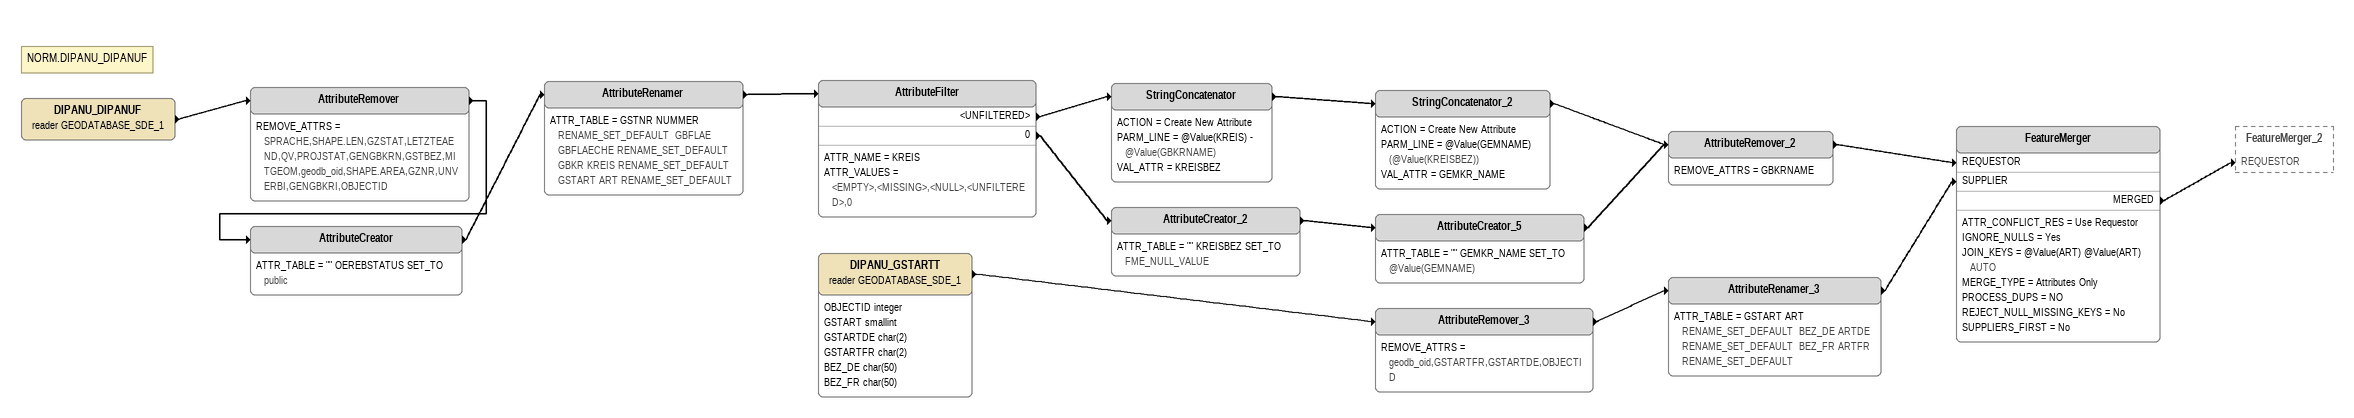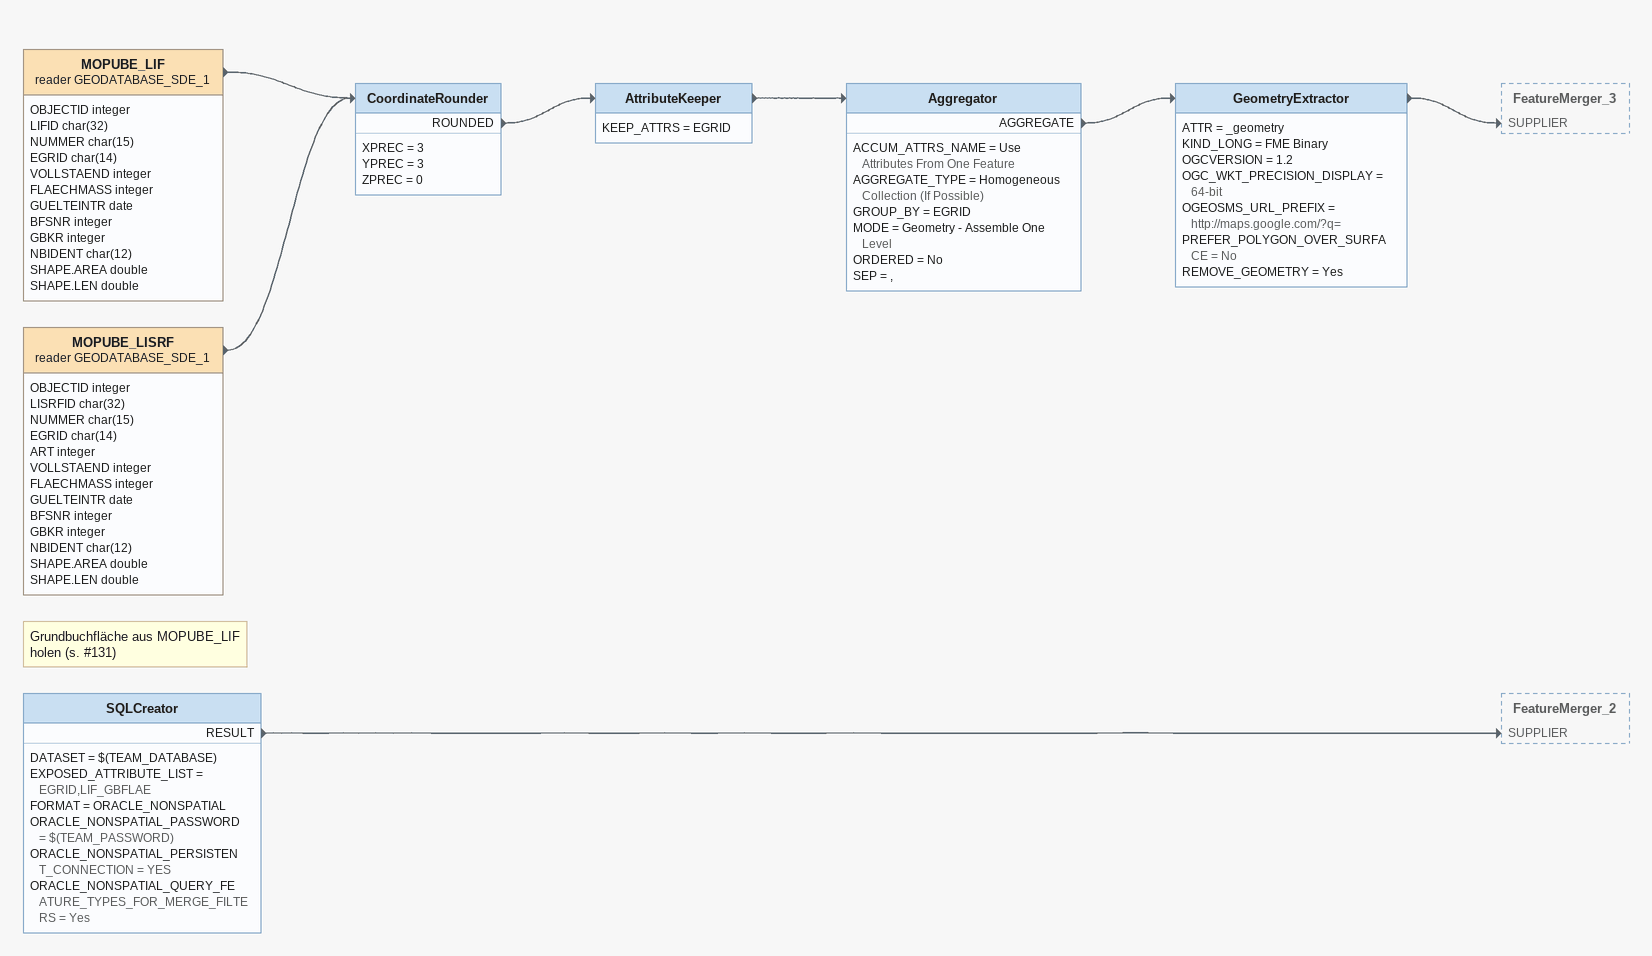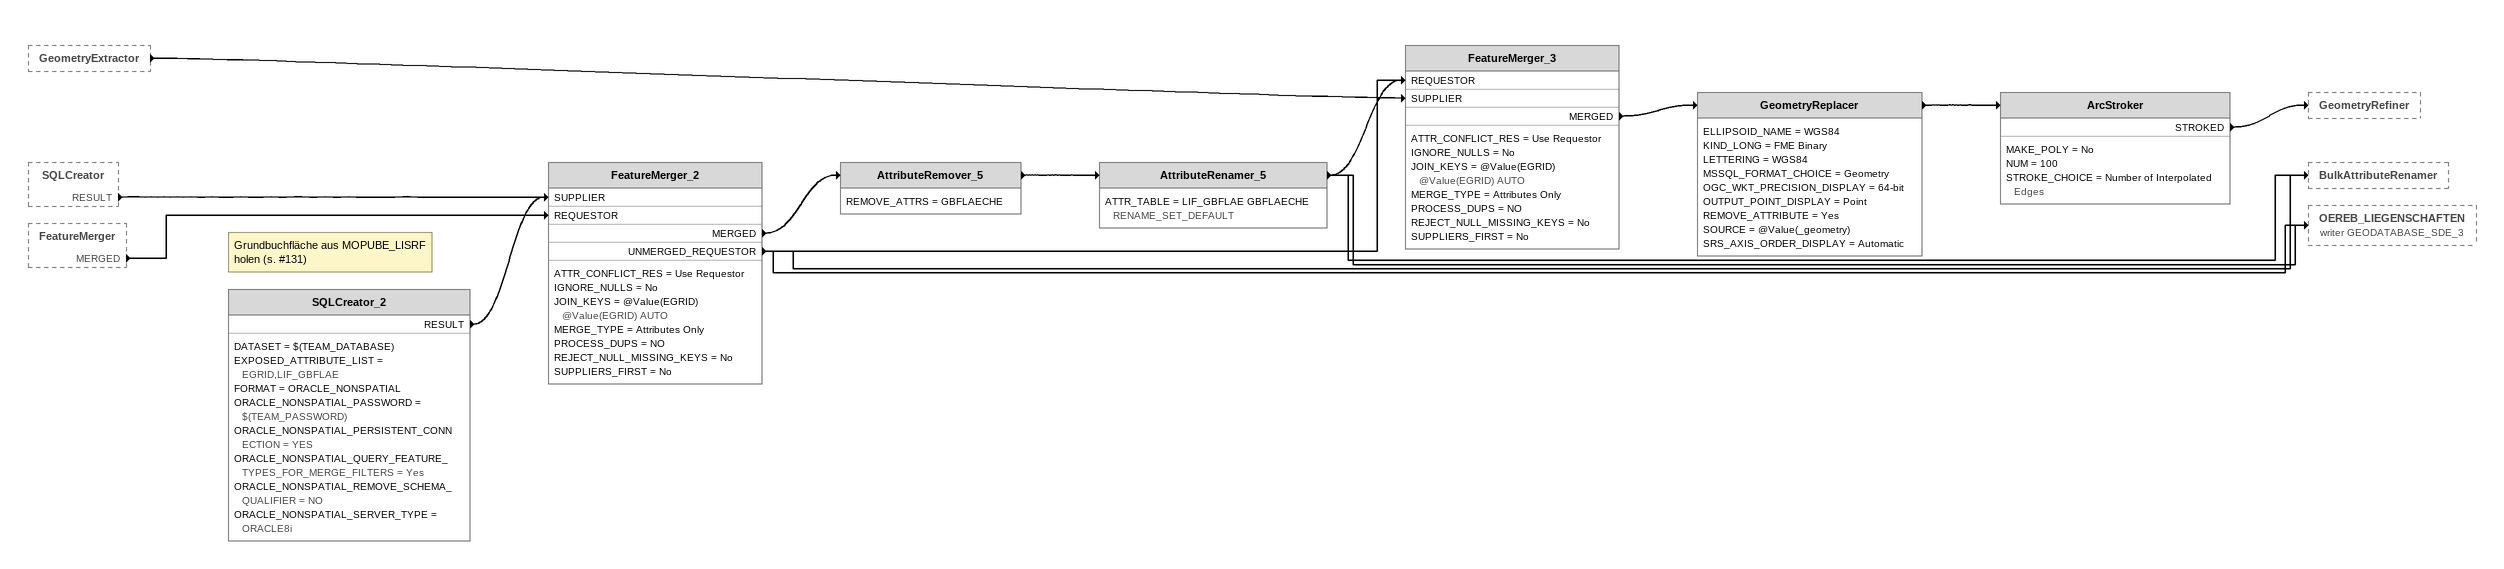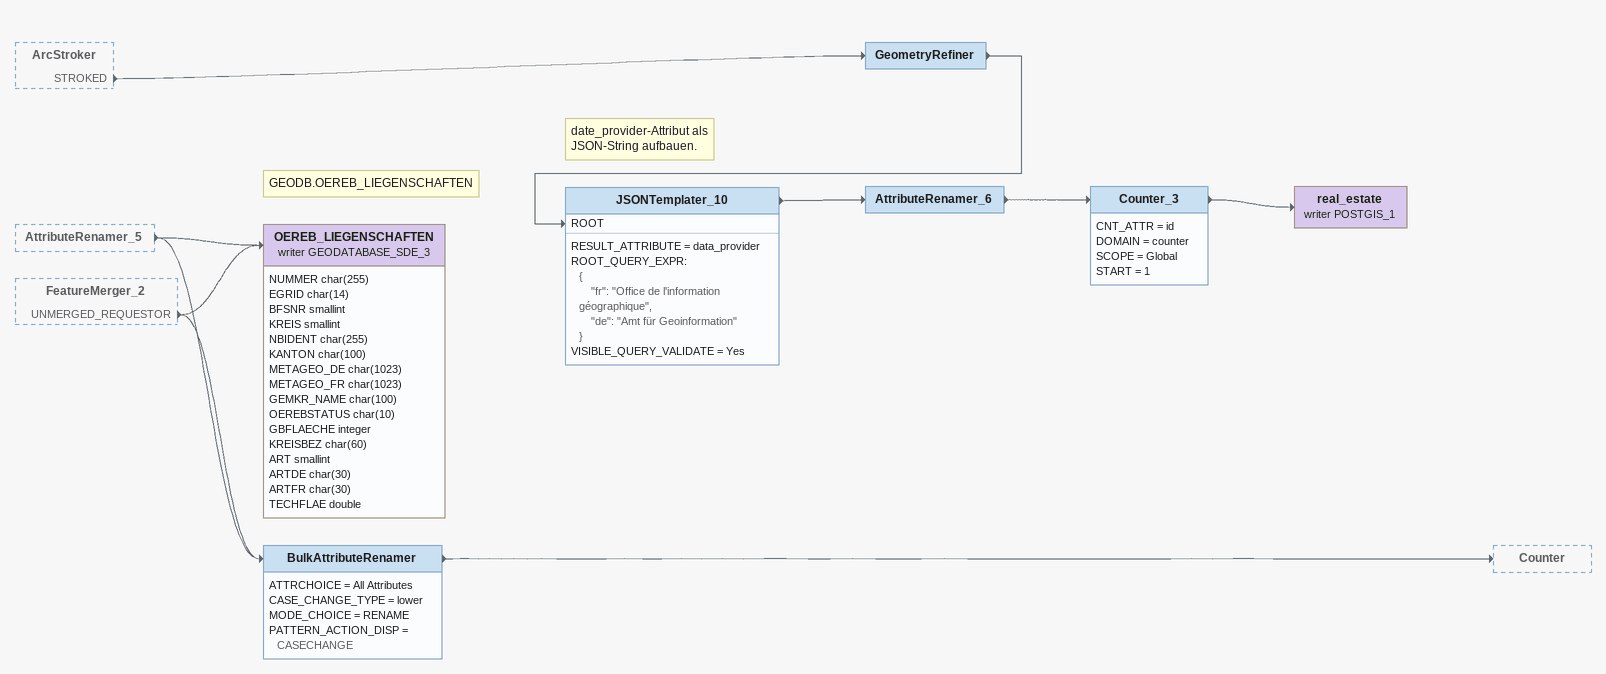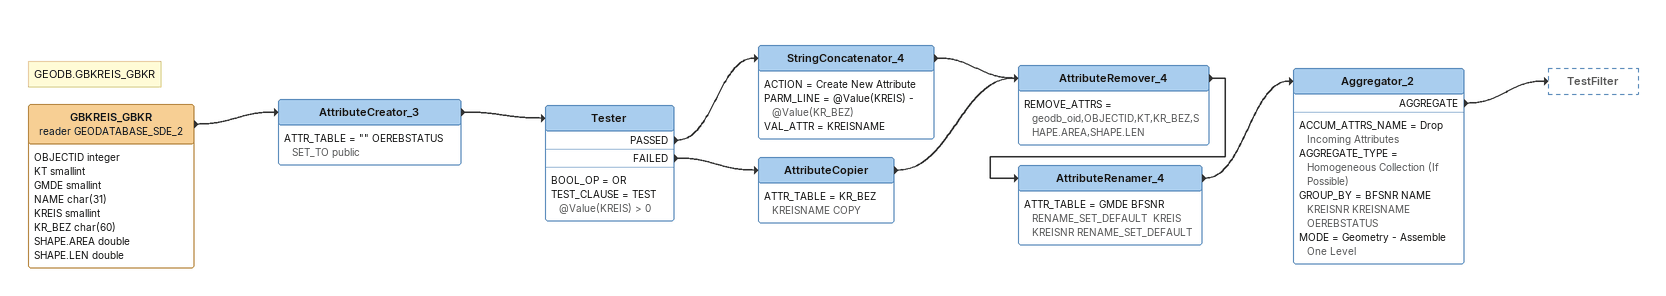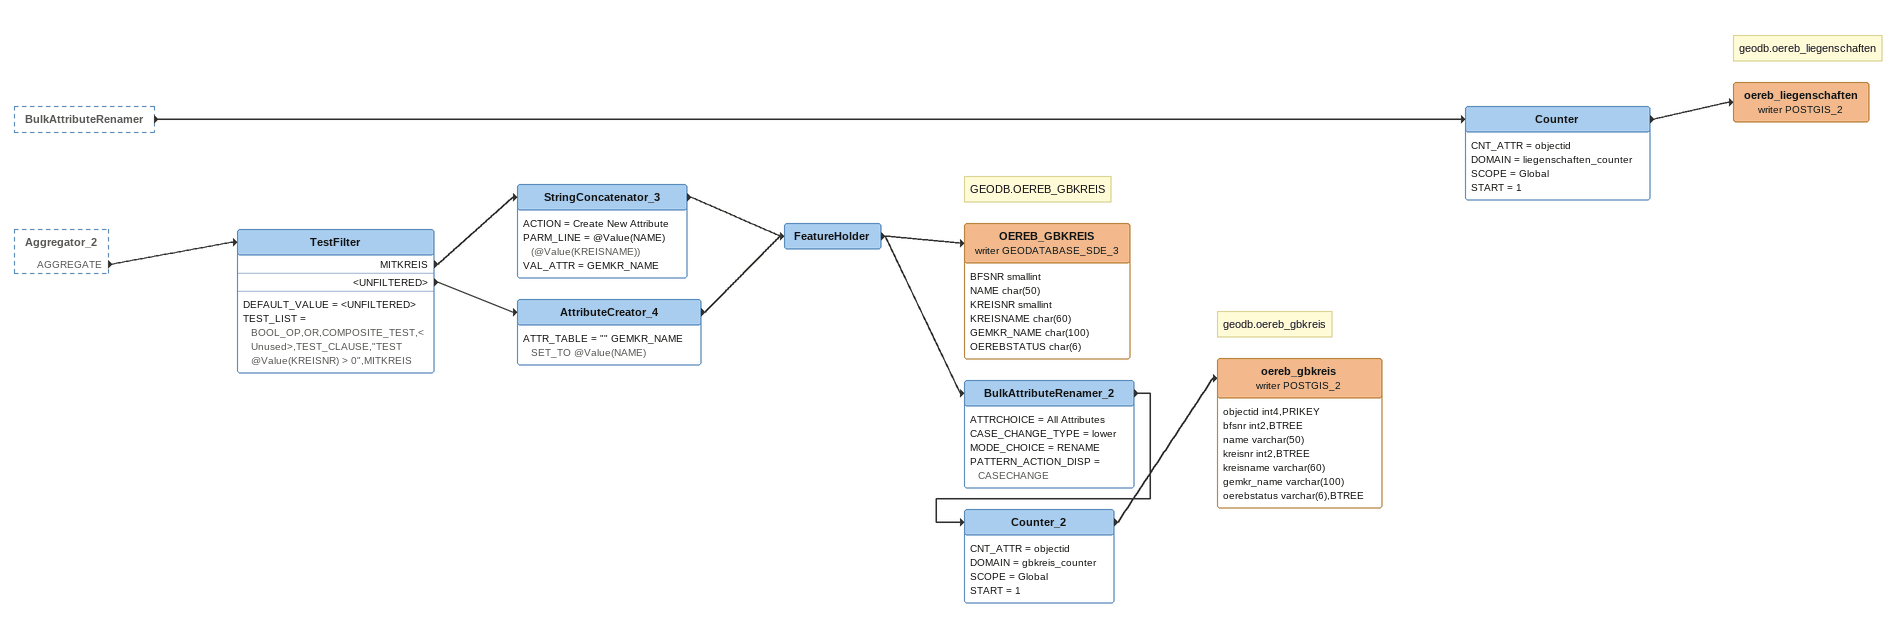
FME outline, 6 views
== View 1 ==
Note: NORM.DIPANU_DIPANUF
DIPANU_DIPANUF (reader GEODATABASE_SDE_1)
    -> AttributeRemover
AttributeRemover
    REMOVE_ATTRS = SPRACHE,SHAPE.LEN,GZSTAT,LETZTEAEND,QV,PROJSTAT,GENGBKRN,GSTBEZ,MITGEOM,geodb_oid,SHAPE.AREA,GZNR,UNVERBI,GENGBKRI,OBJECTID
    -> AttributeCreator
AttributeCreator
    ATTR_TABLE = "" OEREBSTATUS SET_TO public
    -> AttributeRenamer
AttributeRenamer
    ATTR_TABLE = GSTNR NUMMER RENAME_SET_DEFAULT  GBFLAE GBFLAECHE RENAME_SET_DEFAULT  GBKR KREIS RENAME_SET_DEFAULT  GSTART ART RENAME_SET_DEFAULT
    -> AttributeFilter
AttributeFilter
    ATTR_NAME = KREIS
    ATTR_VALUES = <EMPTY>,<MISSING>,<NULL>,<UNFILTERED>,0
    <UNFILTERED> -> StringConcatenator
    0 -> AttributeCreator_2
StringConcatenator
    ACTION = Create New Attribute
    PARM_LINE = @Value(KREIS) - @Value(GBKRNAME)
    VAL_ATTR = KREISBEZ
    -> StringConcatenator_2
StringConcatenator_2
    ACTION = Create New Attribute
    PARM_LINE = @Value(GEMNAME) (@Value(KREISBEZ))
    VAL_ATTR = GEMKR_NAME
    -> AttributeRemover_2
AttributeCreator_2
    ATTR_TABLE = "" KREISBEZ SET_TO FME_NULL_VALUE
    -> AttributeCreator_5
AttributeCreator_5
    ATTR_TABLE = "" GEMKR_NAME SET_TO @Value(GEMNAME)
    -> AttributeRemover_2
AttributeRemover_2
    REMOVE_ATTRS = GBKRNAME
    -> FeatureMerger [REQUESTOR]
DIPANU_GSTARTT (reader GEODATABASE_SDE_1)
    attributes: OBJECTID integer, GSTART smallint, GSTARTDE char(2), GSTARTFR char(2), BEZ_DE char(50), BEZ_FR char(50)
    -> AttributeRemover_3
AttributeRemover_3
    REMOVE_ATTRS = geodb_oid,GSTARTFR,GSTARTDE,OBJECTID
    -> AttributeRenamer_3
AttributeRenamer_3
    ATTR_TABLE = GSTART ART RENAME_SET_DEFAULT  BEZ_DE ARTDE RENAME_SET_DEFAULT  BEZ_FR ARTFR RENAME_SET_DEFAULT
    -> FeatureMerger [SUPPLIER]
FeatureMerger
    ATTR_CONFLICT_RES = Use Requestor
    IGNORE_NULLS = Yes
    JOIN_KEYS = @Value(ART) @Value(ART) AUTO
    MERGE_TYPE = Attributes Only
    PROCESS_DUPS = NO
    REJECT_NULL_MISSING_KEYS = No
    SUPPLIERS_FIRST = No
    MERGED -> FeatureMerger_2 [REQUESTOR]

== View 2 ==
MOPUBE_LIF (reader GEODATABASE_SDE_1)
    attributes: OBJECTID integer, LIFID char(32), NUMMER char(15), EGRID char(14), VOLLSTAEND integer, FLAECHMASS integer, GUELTEINTR date, BFSNR integer, GBKR integer, NBIDENT char(12), SHAPE.AREA double, SHAPE.LEN double
    -> CoordinateRounder
MOPUBE_LISRF (reader GEODATABASE_SDE_1)
    attributes: OBJECTID integer, LISRFID char(32), NUMMER char(15), EGRID char(14), ART integer, VOLLSTAEND integer, FLAECHMASS integer, GUELTEINTR date, BFSNR integer, GBKR integer, NBIDENT char(12), SHAPE.AREA double, SHAPE.LEN double
    -> CoordinateRounder
CoordinateRounder
    XPREC = 3
    YPREC = 3
    ZPREC = 0
    ROUNDED -> AttributeKeeper
AttributeKeeper
    KEEP_ATTRS = EGRID
    -> Aggregator
Aggregator
    ACCUM_ATTRS_NAME = Use Attributes From One Feature
    AGGREGATE_TYPE = Homogeneous Collection (If Possible)
    GROUP_BY = EGRID
    MODE = Geometry - Assemble One Level
    ORDERED = No
    SEP = ,
    AGGREGATE -> GeometryExtractor
GeometryExtractor
    ATTR = _geometry
    KIND_LONG = FME Binary
    OGCVERSION = 1.2
    OGC_WKT_PRECISION_DISPLAY = 64-bit
    OGEOSMS_URL_PREFIX = http://maps.google.com/?q=
    PREFER_POLYGON_OVER_SURFACE = No
    REMOVE_GEOMETRY = Yes
    -> FeatureMerger_3 [SUPPLIER]
Note: Grundbuchfläche aus MOPUBE_LIF / holen (s. #131)
SQLCreator
    DATASET = $(TEAM_DATABASE)
    EXPOSED_ATTRIBUTE_LIST = EGRID,LIF_GBFLAE
    FORMAT = ORACLE_NONSPATIAL
    ORACLE_NONSPATIAL_PASSWORD = $(TEAM_PASSWORD)
    ORACLE_NONSPATIAL_PERSISTENT_CONNECTION = YES
    ORACLE_NONSPATIAL_QUERY_FEATURE_TYPES_FOR_MERGE_FILTERS = Yes
    RESULT -> FeatureMerger_2 [SUPPLIER]

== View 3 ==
GeometryExtractor [outside]
    -> FeatureMerger_3 [SUPPLIER]
SQLCreator [outside]
    RESULT -> FeatureMerger_2 [SUPPLIER]
FeatureMerger [outside]
    MERGED -> FeatureMerger_2 [REQUESTOR]
Note: Grundbuchfläche aus MOPUBE_LISRF / holen (s. #131)
SQLCreator_2
    DATASET = $(TEAM_DATABASE)
    EXPOSED_ATTRIBUTE_LIST = EGRID,LIF_GBFLAE
    FORMAT = ORACLE_NONSPATIAL
    ORACLE_NONSPATIAL_PASSWORD = $(TEAM_PASSWORD)
    ORACLE_NONSPATIAL_PERSISTENT_CONNECTION = YES
    ORACLE_NONSPATIAL_QUERY_FEATURE_TYPES_FOR_MERGE_FILTERS = Yes
    ORACLE_NONSPATIAL_REMOVE_SCHEMA_QUALIFIER = NO
    ORACLE_NONSPATIAL_SERVER_TYPE = ORACLE8i
    RESULT -> FeatureMerger_2 [SUPPLIER]
FeatureMerger_2
    ATTR_CONFLICT_RES = Use Requestor
    IGNORE_NULLS = No
    JOIN_KEYS = @Value(EGRID) @Value(EGRID) AUTO
    MERGE_TYPE = Attributes Only
    PROCESS_DUPS = NO
    REJECT_NULL_MISSING_KEYS = No
    SUPPLIERS_FIRST = No
    MERGED -> AttributeRemover_5
    UNMERGED_REQUESTOR -> BulkAttributeRenamer
    UNMERGED_REQUESTOR -> OEREB_LIEGENSCHAFTEN (writer GEODATABASE_SDE_3)
    UNMERGED_REQUESTOR -> FeatureMerger_3 [REQUESTOR]
AttributeRemover_5
    REMOVE_ATTRS = GBFLAECHE
    -> AttributeRenamer_5
AttributeRenamer_5
    ATTR_TABLE = LIF_GBFLAE GBFLAECHE RENAME_SET_DEFAULT
    -> BulkAttributeRenamer
    -> OEREB_LIEGENSCHAFTEN (writer GEODATABASE_SDE_3)
    -> FeatureMerger_3 [REQUESTOR]
FeatureMerger_3
    ATTR_CONFLICT_RES = Use Requestor
    IGNORE_NULLS = No
    JOIN_KEYS = @Value(EGRID) @Value(EGRID) AUTO
    MERGE_TYPE = Attributes Only
    PROCESS_DUPS = NO
    REJECT_NULL_MISSING_KEYS = No
    SUPPLIERS_FIRST = No
    MERGED -> GeometryReplacer
GeometryReplacer
    ELLIPSOID_NAME = WGS84
    KIND_LONG = FME Binary
    LETTERING = WGS84
    MSSQL_FORMAT_CHOICE = Geometry
    OGC_WKT_PRECISION_DISPLAY = 64-bit
    OUTPUT_POINT_DISPLAY = Point
    REMOVE_ATTRIBUTE = Yes
    SOURCE = @Value(_geometry)
    SRS_AXIS_ORDER_DISPLAY = Automatic
    -> ArcStroker
ArcStroker
    MAKE_POLY = No
    NUM = 100
    STROKE_CHOICE = Number of Interpolated Edges
    STROKED -> GeometryRefiner

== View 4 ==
ArcStroker [outside]
    STROKED -> GeometryRefiner
AttributeRenamer_5 [outside]
    -> BulkAttributeRenamer
    -> OEREB_LIEGENSCHAFTEN (writer GEODATABASE_SDE_3)
FeatureMerger_2 [outside]
    UNMERGED_REQUESTOR -> BulkAttributeRenamer
    UNMERGED_REQUESTOR -> OEREB_LIEGENSCHAFTEN (writer GEODATABASE_SDE_3)
GeometryRefiner
    -> JSONTemplater_10 [ROOT]
Note: date_provider-Attribut als / JSON-String aufbauen.
JSONTemplater_10
    RESULT_ATTRIBUTE = data_provider
    ROOT_QUERY_EXPR:
      {
          "fr": "Office de l'information géographique",
          "de": "Amt für Geoinformation"
      }
    VISIBLE_QUERY_VALIDATE = Yes
    -> AttributeRenamer_6
AttributeRenamer_6
    -> Counter_3
Counter_3
    CNT_ATTR = id
    DOMAIN = counter
    SCOPE = Global
    START = 1
    -> real_estate (writer POSTGIS_1)
real_estate (writer POSTGIS_1)
Note: GEODB.OEREB_LIEGENSCHAFTEN
OEREB_LIEGENSCHAFTEN (writer GEODATABASE_SDE_3)
    attributes: NUMMER char(255), EGRID char(14), BFSNR smallint, KREIS smallint, NBIDENT char(255), KANTON char(100), METAGEO_DE char(1023), METAGEO_FR char(1023), GEMKR_NAME char(100), OEREBSTATUS char(10), GBFLAECHE integer, KREISBEZ char(60), ART smallint, ARTDE char(30), ARTFR char(30), TECHFLAE double
BulkAttributeRenamer
    ATTRCHOICE = All Attributes
    CASE_CHANGE_TYPE = lower
    MODE_CHOICE = RENAME
    PATTERN_ACTION_DISP = CASECHANGE
    -> Counter

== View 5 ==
Note: GEODB.GBKREIS_GBKR
GBKREIS_GBKR (reader GEODATABASE_SDE_2)
    attributes: OBJECTID integer, KT smallint, GMDE smallint, NAME char(31), KREIS smallint, KR_BEZ char(60), SHAPE.AREA double, SHAPE.LEN double
    -> AttributeCreator_3
AttributeCreator_3
    ATTR_TABLE = "" OEREBSTATUS SET_TO public
    -> Tester
Tester
    BOOL_OP = OR
    TEST_CLAUSE = TEST @Value(KREIS) > 0
    PASSED -> StringConcatenator_4
    FAILED -> AttributeCopier
StringConcatenator_4
    ACTION = Create New Attribute
    PARM_LINE = @Value(KREIS) - @Value(KR_BEZ)
    VAL_ATTR = KREISNAME
    -> AttributeRemover_4
AttributeCopier
    ATTR_TABLE = KR_BEZ KREISNAME COPY
    -> AttributeRemover_4
AttributeRemover_4
    REMOVE_ATTRS = geodb_oid,OBJECTID,KT,KR_BEZ,SHAPE.AREA,SHAPE.LEN
    -> AttributeRenamer_4
AttributeRenamer_4
    ATTR_TABLE = GMDE BFSNR RENAME_SET_DEFAULT  KREIS KREISNR RENAME_SET_DEFAULT
    -> Aggregator_2
Aggregator_2
    ACCUM_ATTRS_NAME = Drop Incoming Attributes
    AGGREGATE_TYPE = Homogeneous Collection (If Possible)
    GROUP_BY = BFSNR NAME KREISNR KREISNAME OEREBSTATUS
    MODE = Geometry - Assemble One Level
    AGGREGATE -> TestFilter

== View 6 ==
BulkAttributeRenamer [outside]
    -> Counter
Aggregator_2 [outside]
    AGGREGATE -> TestFilter
TestFilter
    DEFAULT_VALUE = <UNFILTERED>
    TEST_LIST = BOOL_OP,OR,COMPOSITE_TEST,<Unused>,TEST_CLAUSE,"TEST @Value(KREISNR) > 0",MITKREIS
    MITKREIS -> StringConcatenator_3
    <UNFILTERED> -> AttributeCreator_4
StringConcatenator_3
    ACTION = Create New Attribute
    PARM_LINE = @Value(NAME) (@Value(KREISNAME))
    VAL_ATTR = GEMKR_NAME
    -> FeatureHolder
AttributeCreator_4
    ATTR_TABLE = "" GEMKR_NAME SET_TO @Value(NAME)
    -> FeatureHolder
FeatureHolder
    -> BulkAttributeRenamer_2
    -> OEREB_GBKREIS (writer GEODATABASE_SDE_3)
Note: GEODB.OEREB_GBKREIS
OEREB_GBKREIS (writer GEODATABASE_SDE_3)
    attributes: BFSNR smallint, NAME char(50), KREISNR smallint, KREISNAME char(60), GEMKR_NAME char(100), OEREBSTATUS char(6)
BulkAttributeRenamer_2
    ATTRCHOICE = All Attributes
    CASE_CHANGE_TYPE = lower
    MODE_CHOICE = RENAME
    PATTERN_ACTION_DISP = CASECHANGE
    -> Counter_2
Counter_2
    CNT_ATTR = objectid
    DOMAIN = gbkreis_counter
    SCOPE = Global
    START = 1
    -> oereb_gbkreis (writer POSTGIS_2)
Note: geodb.oereb_gbkreis
oereb_gbkreis (writer POSTGIS_2)
    attributes: objectid int4,PRIKEY, bfsnr int2,BTREE, name varchar(50), kreisnr int2,BTREE, kreisname varchar(60), gemkr_name varchar(100), oerebstatus varchar(6),BTREE
Counter
    CNT_ATTR = objectid
    DOMAIN = liegenschaften_counter
    SCOPE = Global
    START = 1
    -> oereb_liegenschaften (writer POSTGIS_2)
Note: geodb.oereb_liegenschaften
oereb_liegenschaften (writer POSTGIS_2)
